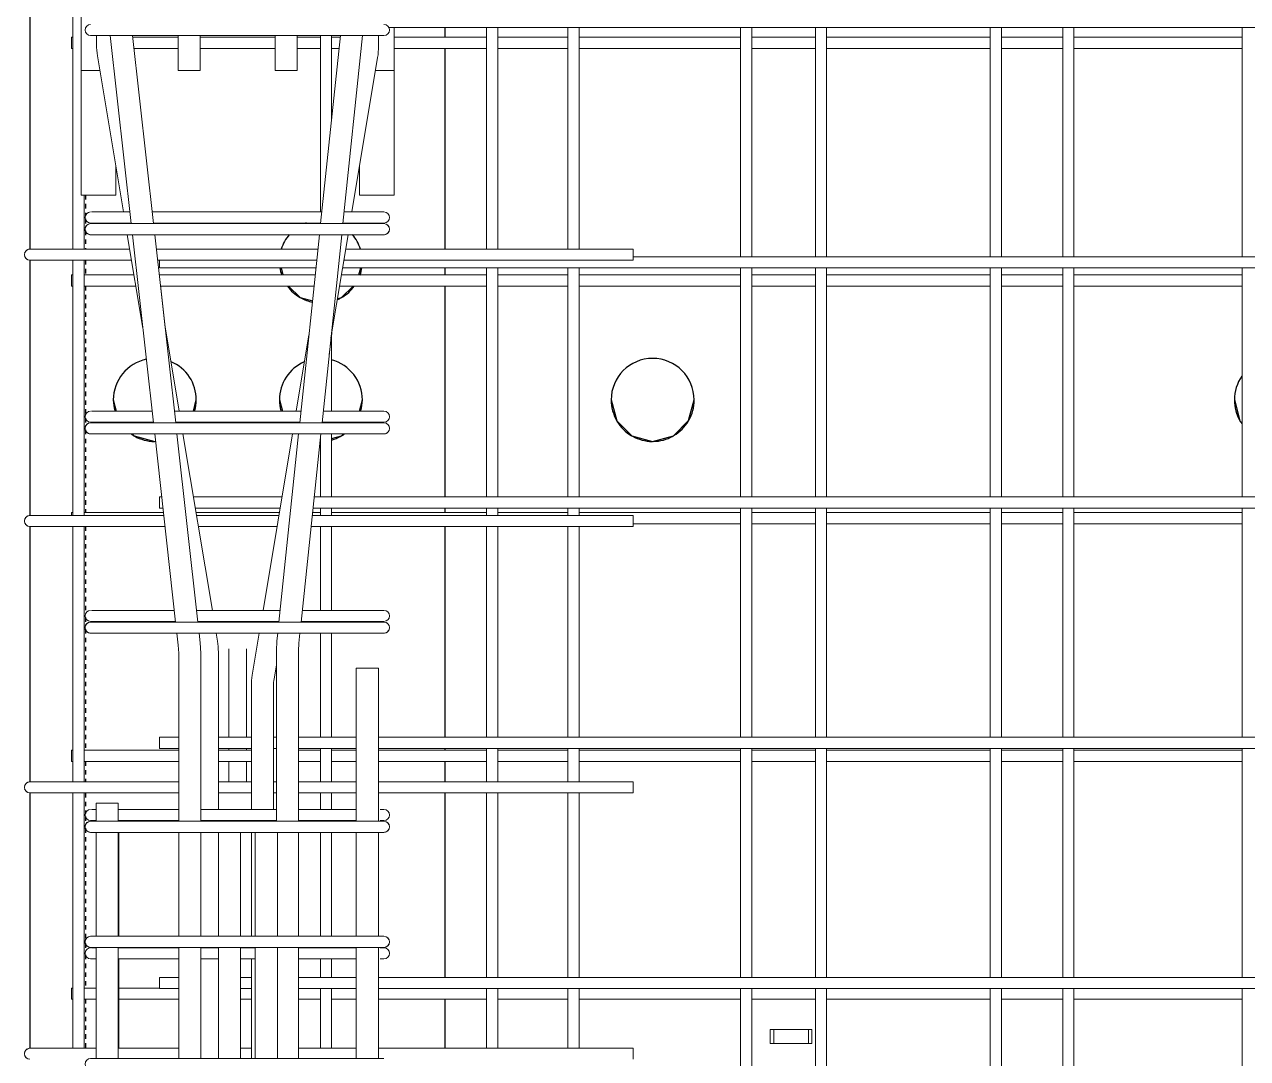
# Model space of a CAD drawing. Header units: millimetres. Extents: x 12491 to 23610, y -3081 to 6026.
# Drawn here: x 14611 to 15495, y -721 to 26 of the extents above; entities that cross this region are included whole.
import ezdxf

# ---------------------------------------------------------------- set-up
doc = ezdxf.new("R2010")
doc.units = ezdxf.units.MM
doc.linetypes.add('Dash', pattern=[6.36, 3.18, -3.18])
for name, color, linetype, lineweight in [('A-GENM', 13, 'Continuous', 18), ('A-WALL', 113, 'Continuous', 25), ('A-WALL-HDLN', 110, 'Dash', 25), ('S-RBAR', 171, 'Continuous', 18)]:
    doc.layers.add(name, color=color, linetype=linetype, lineweight=lineweight)

# ---------------------------------------------------------------- blocks, each defined once
blk = doc.blocks.new('12_7Ø_ Lifting Insert_COLUMN - 12_9Ø Lifting insert-V1-Elevation Front 1')
at = {"layer": 'A-GENM'}
for p, q in [((14758.24, -497.2), (14758.24, -498.21)), ((14770.94, -498.21), (14770.94, -496.78))]:
    blk.add_line(p, q, dxfattribs=at)
at = {"layer": 'A-GENM', "flags": 128}
for points in [[(14758.24, -424.9), (14758.24, -428.98), (14758.24, -440.55), (14758.24, -457.71), (14758.24, -477.68), (14758.24, -488.78)], [(14770.94, -488.78), (14770.94, -472.12), (14770.94, -452.61), (14770.94, -436.73), (14770.94, -427.07), (14770.94, -424.9)], [(14758.24, -506.21), (14758.24, -513.08), (14758.24, -521)], [(14770.94, -520.83), (14770.94, -509.26), (14770.94, -506.21)]]:
    blk.add_lwpolyline(points, dxfattribs=at)
blk = doc.blocks.new('RR spread anchor face based - RR-SA-2_5-200-V4-Elevation Front 1')
at = {"layer": 'A-GENM'}
for p, q in [((15149.64, -700), (15152.14, -700)), ((15149.64, -710), (15149.64, -700)), ((15152.14, -700), (15177.14, -700)), ((15152.14, -710), (15152.14, -700)), ((15177.14, -700), (15179.64, -700)), ((15177.14, -710), (15177.14, -700)), ((15179.64, -700), (15179.64, -710)), ((15152.14, -710), (15149.64, -710)), ((15177.14, -710), (15152.14, -710)), ((15179.64, -710), (15177.14, -710))]:
    blk.add_line(p, q, dxfattribs=at)

msp = doc.modelspace()

# ---------------------------------------------------------------- linework, layer by layer
at = {"layer": 'A-WALL'}
for p, q in [((14614.56745, 48.5), (14614.56745, -136)), ((14914.5695, 17.06897), (14914.5695, 24.15458)), ((14914.5695, -136), (14914.5695, 9.06897)), ((14614.56745, -144), (14614.56745, -328.5)), ((14796.01196, -149.57751), (14797.3854, -154.68966)), ((14852.20162, -154.68966), (14853.57708, -149.52898)), ((14914.5695, -154.68966), (14914.5695, -149.48975)), ((14914.5695, -315.13407), (14914.5695, -162.68966)), ((14674.78317, -245), (14676.96074, -253.10526)), ((14732.62291, -253.10526), (14734.78317, -245)), ((14794.78317, -245), (14796.96074, -253.10526)), ((14852.62291, -253.10526), (14854.78317, -245)), ((14679.89739, -261.10526), (14680.36482, -261.57083)), ((14799.89739, -261.10526), (14800.36482, -261.57083)), ((14704.78317, -275), (14705.26733, -274.86992)), ((14914.5695, -326.44828), (14914.5695, -323.13407)), ((14614.56745, -336.5), (14614.56745, -521)), ((14914.5695, -488.77839), (14914.5695, -336.5)), ((14914.5695, -498.2069), (14914.5695, -496.77839)), ((14914.5695, -521), (14914.5695, -506.2069)), ((14614.56745, -529), (14614.56745, -713.5)), ((14914.5695, -662.42271), (14914.5695, -529)), ((14914.5695, -713.5), (14914.5695, -677.96552))]:
    msp.add_line(p, q, dxfattribs=at)
at = {"layer": 'A-WALL', "flags": 128}
for points in [[(14801.48436, -162.68966), (14809.85226, -171.02427), (14818.77689, -173.40291)], [(14836.78443, -171.77947), (14839.81768, -170.96455), (14848.05965, -162.68966)], [(15034.5899, -245), (15038.62909, -260.03451), (15049.65899, -271.02053), (15064.5899, -275)], [(15064.5899, -275), (15079.62441, -270.96081), (15090.61043, -259.93091), (15094.5899, -245)], [(15485.03777, -245), (15489.07696, -260.03451), (15490.59817, -261.54967)], [(14688.39677, -269.57083), (14689.85226, -271.02053), (14704.78317, -275)], [(14832.49355, -272.92852), (14839.81768, -270.96081), (14841.20212, -269.57083)]]:
    msp.add_lwpolyline(points, dxfattribs=at)
at = {"layer": 'A-WALL'}
for centre, start, end in [((14824.78317, -145.00374), 110.66527675, 112.97110085), ((14824.78317, -145.00374), 139.41333046, 162.43103453), ((14824.78317, -145.00374), 17.56896547, 40.58666954), ((14824.78317, -145.00374), 188.6662937, 198.98319464), ((14824.78317, -145.00374), 341.01680536, 351.3337063), ((14824.78317, -145.00374), 216.48436694, 239.66111242), ((14824.78317, -145.00374), 300.77459377, 323.51563306), ((14824.78317, -145.00374), 241.01483868, 258.23485021), ((14824.78317, -145.00374), 293.61726369, 299.4262789), ((14704.78317, -245), 101.79014583, 180), ((14704.78317, -245), 0, 66.88155521), ((14824.78317, -245), 113.52590585, 180), ((14824.78317, -245), 0, 75), ((15064.5899, -245), 90, 180), ((15064.5899, -245), 360, 90), ((15515.03777, -245), 145.15108982, 180), ((14704.78317, -245), 180.4444818, 195), ((14704.78317, -245), 345, 359.55201511), ((14824.78317, -245), 180.4444818, 195), ((14824.78317, -245), 345, 359.55201511), ((15064.5899, -245), 180.42457698, 209.72326815), ((15064.5899, -245), 330.71898335, 359.57221129), ((15515.03777, -245), 180.42457698, 209.72326815), ((15064.5899, -245), 210.81300667, 239.62313313), ((15064.5899, -245), 300.81202935, 329.6241405), ((15515.03777, -245), 210.81300667, 214.84891018), ((14704.78317, -245), 235.56399217, 239.61923057), ((14704.78317, -245), 241.01732796, 269.26778334), ((14824.78317, -245), 285, 299.42370512), ((14824.78317, -245), 300.81588598, 304.43600783), ((15064.5899, -245), 241.01713814, 269.26797703), ((15064.5899, -245), 270.72093746, 299.42390155), ((14704.78317, -245), 270.72113191, 270.94942101)]:
    msp.add_arc(centre, 30, start, end, dxfattribs=at)
at = {"layer": 'A-WALL-HDLN'}
for p, q in [((14654.56745, -97), (14654.56745, -112.0633)), ((14654.56745, -114.23868), (14654.56745, -120.53781)), ((14654.56745, -122.71319), (14654.56745, -136)), ((14654.56745, -144), (14654.56745, -154.68966)), ((14654.56745, -162.68966), (14654.56745, -256.01067)), ((14654.56745, -258.18605), (14654.56745, -264.49004)), ((14654.56745, -266.66542), (14654.56745, -326.44828)), ((14654.56745, -336.5), (14654.56745, -399.95804)), ((14654.56745, -402.13342), (14654.56745, -408.44228)), ((14654.56745, -410.61766), (14654.56745, -498.2069)), ((14654.56745, -506.2069), (14654.56745, -521)), ((14654.56745, -529), (14654.56745, -543.90541)), ((14654.56745, -546.08079), (14654.56745, -552.39451)), ((14654.56745, -554.56989), (14654.56745, -635.54247)), ((14654.56745, -637.71785), (14654.56745, -643.839)), ((14654.56745, -646.01438), (14654.56745, -669.96552)), ((14654.56745, -677.96552), (14654.56745, -713.5))]:
    msp.add_line(p, q, dxfattribs=at)
at = {"layer": 'S-RBAR'}
for p, q in [((14645.62327, -136), (14645.62327, 48.5)), ((14651.5695, 48.5), (14651.5695, -7)), ((14678.37184, 18.33363), (14658.37184, 18.33363)), ((14662.69168, 11.63663), (14662.69168, 18.33363)), ((14687.73039, -117.6186), (14672.56876, 18.33363)), ((14678.37184, 18.33363), (14850.37184, 18.33363)), ((14703.82958, -117.6186), (14688.66795, 18.33363)), ((14721.6414, 18.33363), (14721.6414, -7)), ((14737.6414, 18.33363), (14737.6414, -7)), ((14791.71331, 18.33363), (14791.71331, -7)), ((14807.71331, 18.33363), (14807.71331, -7)), ((14824.49355, -109.15789), (14824.49355, 18.33363)), ((14824.62792, -117.6186), (14838.88751, 18.33363)), ((14832.49355, -42.62698), (14832.49355, 18.33363)), ((14840.71569, -117.6186), (14854.97528, 18.33363)), ((14864.51398, 18.33363), (14850.37184, 18.33363)), ((14870.37184, 18.33363), (14864.51398, 18.33363)), ((14870.37184, 18.33363), (14864.51398, 18.33363)), ((14866.49168, 10.43663), (14866.49168, 18.33363)), ((14873.63268, 24.15458), (16044.58551, 24.15458)), ((14877.78521, 24.15458), (14877.78521, -7)), ((14944.61082, -136), (14944.61082, 24.15458)), ((14952.61082, -136), (14952.61082, 24.15458)), ((15003.36383, -136), (15003.36383, 24.15458)), ((15011.36383, -136), (15011.36383, 24.15458)), ((15128.16911, -141.48975), (15128.16911, 24.15458)), ((15136.16911, -141.48975), (15136.16911, 24.15458)), ((15182.23411, -141.48975), (15182.23411, 24.15458)), ((15190.23411, -141.48975), (15190.23411, 24.15458)), ((15308.60239, -141.48975), (15308.60239, 24.15458)), ((15316.60239, -141.48975), (15316.60239, 24.15458)), ((15361.10439, -141.48975), (15361.10439, 24.15458)), ((15369.10439, -141.48975), (15369.10439, 24.15458)), ((15490.59817, -141.48975), (15490.59817, 24.15458)), ((14644.58551, 17.06897), (14645.62327, 17.06897)), ((14644.58551, 9.06897), (14644.58551, 17.06897)), ((14644.58551, 9.06897), (14645.62327, 9.06897)), ((14688.80898, 17.06897), (14721.6414, 17.06897)), ((14689.70116, 9.06897), (14721.6414, 9.06897)), ((14737.6414, 17.06897), (14791.71331, 17.06897)), ((14737.6414, 9.06897), (14791.71331, 9.06897)), ((14807.71331, 17.06897), (14824.49355, 17.06897)), ((14807.71331, 9.06897), (14824.49355, 9.06897)), ((14832.49355, 17.06897), (14838.75486, 17.06897)), ((14832.49355, 9.06897), (14837.91577, 9.06897)), ((14877.78521, 17.06897), (14944.61082, 17.06897)), ((14877.78521, 9.06897), (14944.61082, 9.06897)), ((14952.61082, 17.06897), (15003.36383, 17.06897)), ((14952.61082, 9.06897), (15003.36383, 9.06897)), ((15011.36383, 17.06897), (15128.16911, 17.06897)), ((15011.36383, 9.06897), (15128.16911, 9.06897)), ((15136.16911, 17.06897), (15182.23411, 17.06897)), ((15136.16911, 9.06897), (15182.23411, 9.06897)), ((15190.23411, 17.06897), (15308.60239, 17.06897)), ((15190.23411, 9.06897), (15308.60239, 9.06897)), ((15316.60239, 17.06897), (15361.10439, 17.06897)), ((15316.60239, 9.06897), (15361.10439, 9.06897)), ((15369.10439, 17.06897), (15490.59817, 17.06897)), ((15369.10439, 9.06897), (15490.59817, 9.06897)), ((14682.162, -109.15789), (14663.34477, 3.74548)), ((14847.22136, -109.15789), (14865.83859, 2.54548)), ((14651.5695, -7), (14651.5695, -97)), ((14651.5695, -7), (14665.13569, -7)), ((14721.6414, -7), (14737.6414, -7)), ((14791.71331, -7), (14807.71331, -7)), ((14864.24768, -7), (14877.78521, -7)), ((14877.78521, -7), (14877.78521, -97)), ((14676.5695, -75.60287), (14676.5695, -97)), ((14852.78521, -75.77479), (14852.78521, -97)), ((14651.5695, -97), (14676.5695, -97)), ((14653.62327, -136), (14653.62327, -97)), ((14852.78521, -97), (14877.78521, -97)), ((14659.05333, -109.15789), (14664.22971, -109.15789)), ((14664.22971, -109.15789), (14678.37184, -109.15789)), ((14686.78684, -109.15789), (14678.37184, -109.15789)), ((14825.51534, -109.15789), (14702.88603, -109.15789)), ((14850.37184, -109.15789), (14842.05448, -109.15789)), ((14850.37184, -109.15789), (14864.51398, -109.15789)), ((14864.51398, -109.15789), (14870.37184, -109.15789)), ((14658.37184, -117.15789), (14678.37184, -117.15789)), ((14678.37184, -117.6186), (14658.37184, -117.6186)), ((14687.67901, -117.15789), (14678.37184, -117.15789)), ((14678.37184, -117.6186), (14850.37184, -117.6186)), ((14824.67625, -117.15789), (14703.7782, -117.15789)), ((14850.37184, -117.15789), (14840.76401, -117.15789)), ((14850.37184, -117.15789), (14870.37184, -117.15789)), ((14870.37184, -117.6186), (14850.37184, -117.6186)), ((14870.37184, -117.6186), (14850.37184, -117.6186)), ((14678.37184, -125.6186), (14658.37184, -125.6186)), ((14678.37184, -125.6186), (14850.37184, -125.6186)), ((14696.13983, -193.02485), (14684.90545, -125.6186)), ((14703.7842, -261.57083), (14688.62256, -125.6186)), ((14719.88339, -261.57083), (14704.72175, -125.6186)), ((14809.52924, -261.57083), (14823.78883, -125.6186)), ((14825.61701, -261.57083), (14839.8766, -125.6186)), ((14832.06473, -200.09766), (14844.47791, -125.6186)), ((14864.51398, -125.6186), (14850.37184, -125.6186)), ((14870.37184, -125.6186), (14864.51398, -125.6186)), ((14870.37184, -125.6186), (14864.51398, -125.6186)), ((14614.5695, -136), (14634.5695, -136)), ((14686.63569, -136), (14634.5695, -136)), ((14822.69996, -136), (14705.8795, -136)), ((15050.5695, -136), (14842.74768, -136)), ((15050.5695, -136), (15050.5695, -144)), ((14614.5695, -144), (14634.5695, -144)), ((14687.96902, -144), (14634.5695, -144)), ((14645.62327, -328.5), (14645.62327, -144)), ((14653.62327, -328.5), (14653.62327, -144)), ((14821.86086, -144), (14706.77168, -144)), ((14708.14662, -149.48975), (14708.14662, -144)), ((14708.14662, -149.48975), (14821.28506, -149.48975)), ((14840.49939, -149.48975), (16044.58551, -149.48975)), ((15050.5695, -144), (14841.41434, -144)), ((14944.61082, -315.13407), (14944.61082, -149.48975)), ((14952.61082, -315.13407), (14952.61082, -149.48975)), ((15003.36383, -315.13407), (15003.36383, -149.48975)), ((15011.36383, -315.13407), (15011.36383, -149.48975)), ((15050.5695, -141.48975), (16044.58551, -141.48975)), ((15128.16911, -315.13407), (15128.16911, -149.48975)), ((15136.16911, -315.13407), (15136.16911, -149.48975)), ((15182.23411, -315.13407), (15182.23411, -149.48975)), ((15190.23411, -315.13407), (15190.23411, -149.48975)), ((15308.60239, -315.13407), (15308.60239, -149.48975)), ((15316.60239, -315.13407), (15316.60239, -149.48975)), ((15361.10439, -315.13407), (15361.10439, -149.48975)), ((15369.10439, -315.13407), (15369.10439, -149.48975)), ((15490.59817, -315.13407), (15490.59817, -149.48975)), ((14644.58551, -154.68966), (14645.62327, -154.68966)), ((14644.58551, -162.68966), (14644.58551, -154.68966)), ((14653.62327, -154.68966), (14689.75063, -154.68966)), ((14707.96381, -154.68966), (14820.73966, -154.68966)), ((14839.63273, -154.68966), (14944.61082, -154.68966)), ((14952.61082, -154.68966), (15003.36383, -154.68966)), ((15011.36383, -154.68966), (15128.16911, -154.68966)), ((15136.16911, -154.68966), (15182.23411, -154.68966)), ((15190.23411, -154.68966), (15308.60239, -154.68966)), ((15316.60239, -154.68966), (15361.10439, -154.68966)), ((15369.10439, -154.68966), (15490.59817, -154.68966)), ((14644.58551, -162.68966), (14645.62327, -162.68966)), ((14653.62327, -162.68966), (14691.08396, -162.68966)), ((14712.6143, -194.54747), (14708.7884, -162.08363)), ((14708.85982, -162.68966), (14819.90057, -162.68966)), ((14838.2994, -162.68966), (14944.61082, -162.68966)), ((14952.61082, -162.68966), (15003.36383, -162.68966)), ((15011.36383, -162.68966), (15128.16911, -162.68966)), ((15136.16911, -162.68966), (15182.23411, -162.68966)), ((15190.23411, -162.68966), (15308.60239, -162.68966)), ((15316.60239, -162.68966), (15361.10439, -162.68966)), ((15369.10439, -162.68966), (15490.59817, -162.68966)), ((14722.37393, -253.10526), (14711.99328, -190.82137)), ((14807.00943, -253.10526), (14816.20265, -197.94597)), ((14830.76248, -212.51345), (14832.6143, -196.80028)), ((14832.49355, -253.10526), (14832.49355, -197.82486)), ((14659.05333, -253.10526), (14664.22971, -253.10526)), ((14664.22971, -253.10526), (14678.37184, -253.10526)), ((14702.8401, -253.10526), (14678.37184, -253.10526)), ((14810.41717, -253.10526), (14718.93929, -253.10526)), ((14850.37184, -253.10526), (14826.50494, -253.10526)), ((14850.37184, -253.10526), (14864.51398, -253.10526)), ((14864.51398, -253.10526), (14870.37184, -253.10526)), ((14658.37184, -261.10526), (14678.37184, -261.10526)), ((14678.37184, -261.57083), (14658.37184, -261.57083)), ((14703.73228, -261.10526), (14678.37184, -261.10526)), ((14678.37184, -261.57083), (14850.37184, -261.57083)), ((14809.57808, -261.10526), (14719.83146, -261.10526)), ((14850.37184, -261.10526), (14825.66585, -261.10526)), ((14850.37184, -261.10526), (14870.37184, -261.10526)), ((14870.37184, -261.57083), (14850.37184, -261.57083)), ((14870.37184, -261.57083), (14850.37184, -261.57083)), ((14678.37184, -269.57083), (14658.37184, -269.57083)), ((14678.37184, -269.57083), (14850.37184, -269.57083)), ((14719.838, -405.52307), (14704.67637, -269.57083)), ((14735.93719, -405.52307), (14720.77556, -269.57083)), ((14746.36516, -397.05263), (14725.11819, -269.57083)), ((14783.0182, -397.05263), (14804.26517, -269.57083)), ((14794.43057, -405.52307), (14808.69015, -269.57083)), ((14810.51833, -405.52307), (14824.77792, -269.57083)), ((14824.49355, -315.13407), (14824.49355, -272.28205)), ((14832.49355, -315.13407), (14832.49355, -269.57083)), ((14864.51398, -269.57083), (14850.37184, -269.57083)), ((14870.37184, -269.57083), (14864.51398, -269.57083)), ((14870.37184, -269.57083), (14864.51398, -269.57083)), ((14708.14662, -315.13407), (14709.75766, -315.13407)), ((14708.14662, -323.13407), (14708.14662, -315.13407)), ((14732.71206, -315.13407), (14796.6713, -315.13407)), ((14819.99894, -315.13407), (15674.5695, -315.13407)), ((14644.58551, -326.44828), (14645.62327, -326.44828)), ((14644.58551, -328.5), (14644.58551, -326.44828)), ((14653.62327, -326.44828), (14711.01944, -326.44828)), ((14708.14662, -323.13407), (14710.42744, -323.13407)), ((14734.0454, -323.13407), (14795.33797, -323.13407)), ((14734.59777, -326.44828), (14794.7856, -326.44828)), ((14818.81223, -326.44828), (14824.49355, -326.44828)), ((14819.15985, -323.13407), (16044.58551, -323.13407)), ((14824.49355, -328.5), (14824.49355, -323.13407)), ((14832.49355, -328.5), (14832.49355, -323.13407)), ((14832.49355, -326.44828), (14944.61082, -326.44828)), ((14944.61082, -328.5), (14944.61082, -323.13407)), ((14952.61082, -328.5), (14952.61082, -323.13407)), ((14952.61082, -326.44828), (15003.36383, -326.44828)), ((15003.36383, -328.5), (15003.36383, -323.13407)), ((15011.36383, -328.5), (15011.36383, -323.13407)), ((15011.36383, -326.44828), (15128.16911, -326.44828)), ((15128.16911, -488.77839), (15128.16911, -323.13407)), ((15136.16911, -488.77839), (15136.16911, -323.13407)), ((15136.16911, -326.44828), (15182.23411, -326.44828)), ((15182.23411, -488.77839), (15182.23411, -323.13407)), ((15190.23411, -488.77839), (15190.23411, -323.13407)), ((15190.23411, -326.44828), (15308.60239, -326.44828)), ((15308.60239, -488.77839), (15308.60239, -323.13407)), ((15316.60239, -488.77839), (15316.60239, -323.13407)), ((15316.60239, -326.44828), (15361.10439, -326.44828)), ((15361.10439, -488.77839), (15361.10439, -323.13407)), ((15369.10439, -488.77839), (15369.10439, -323.13407)), ((15369.10439, -326.44828), (15490.59817, -326.44828)), ((15490.59817, -488.77839), (15490.59817, -323.13407)), ((14614.5695, -328.5), (14634.5695, -328.5)), ((14711.24826, -328.5), (14634.5695, -328.5)), ((14794.44364, -328.5), (14734.93972, -328.5)), ((15050.5695, -328.5), (14818.59703, -328.5)), ((15050.5695, -328.5), (15050.5695, -336.5)), ((15050.5695, -334.44828), (15128.16911, -334.44828)), ((15136.16911, -334.44828), (15182.23411, -334.44828)), ((15190.23411, -334.44828), (15308.60239, -334.44828)), ((15316.60239, -334.44828), (15361.10439, -334.44828)), ((15369.10439, -334.44828), (15490.59817, -334.44828)), ((14614.5695, -336.5), (14634.5695, -336.5)), ((14712.14043, -336.5), (14634.5695, -336.5)), ((14645.62327, -521), (14645.62327, -336.5)), ((14653.62327, -521), (14653.62327, -336.5)), ((14793.11031, -336.5), (14736.27305, -336.5)), ((15050.5695, -336.5), (14817.75794, -336.5)), ((14824.49355, -397.05263), (14824.49355, -336.5)), ((14832.49355, -397.05263), (14832.49355, -336.5)), ((14944.61082, -488.77839), (14944.61082, -336.5)), ((14952.61082, -488.77839), (14952.61082, -336.5)), ((15003.36383, -488.77839), (15003.36383, -336.5)), ((15011.36383, -488.77839), (15011.36383, -336.5)), ((14659.05333, -397.05263), (14664.22971, -397.05263)), ((14664.22971, -397.05263), (14678.37184, -397.05263)), ((14718.89337, -397.05263), (14678.37184, -397.05263)), ((14795.319, -397.05263), (14734.99256, -397.05263)), ((14850.37184, -397.05263), (14811.40677, -397.05263)), ((14850.37184, -397.05263), (14864.51398, -397.05263)), ((14864.51398, -397.05263), (14870.37184, -397.05263)), ((14658.37184, -405.05263), (14678.37184, -405.05263)), ((14678.37184, -405.52307), (14658.37184, -405.52307)), ((14719.78554, -405.05263), (14678.37184, -405.05263)), ((14678.37184, -405.52307), (14850.37184, -405.52307)), ((14794.47991, -405.05263), (14735.88473, -405.05263)), ((14747.7769, -405.52307), (14747.69849, -405.05263)), ((14781.60647, -405.52307), (14781.68487, -405.05263)), ((14850.37184, -405.05263), (14810.56768, -405.05263)), ((14824.49355, -405.52307), (14824.49355, -405.05263)), ((14832.49355, -405.52307), (14832.49355, -405.05263)), ((14850.37184, -405.05263), (14870.37184, -405.05263)), ((14870.37184, -405.52307), (14850.37184, -405.52307)), ((14870.37184, -405.52307), (14850.37184, -405.52307)), ((14678.37184, -413.52307), (14658.37184, -413.52307)), ((14678.37184, -413.52307), (14850.37184, -413.52307)), ((14721.71215, -422.3283), (14720.73018, -413.52307)), ((14737.61358, -420.55494), (14736.82937, -413.52307)), ((14750.07267, -419.29769), (14749.11023, -413.52307)), ((14775.22032, -443.83993), (14780.27313, -413.52307)), ((14793.01748, -418.99557), (14793.59147, -413.52307)), ((14808.93019, -420.6646), (14809.67924, -413.52307)), ((14824.49355, -488.77839), (14824.49355, -413.52307)), ((14832.49355, -488.77839), (14832.49355, -413.52307)), ((14864.51398, -413.52307), (14850.37184, -413.52307)), ((14870.37184, -413.52307), (14864.51398, -413.52307)), ((14870.37184, -413.52307), (14864.51398, -413.52307)), ((14722.02703, -428.01758), (14721.71215, -422.3283)), ((14738.02703, -428.01758), (14737.61358, -420.55494)), ((14792.63133, -426.40604), (14793.01748, -418.99557)), ((14808.63133, -426.40604), (14808.93019, -420.6646)), ((14722.02703, -549.4753), (14722.02703, -428.01758)), ((14738.02703, -549.4753), (14738.02703, -428.01758)), ((14750.72576, -541), (14750.72576, -427.18884)), ((14792.63133, -549.4753), (14792.63133, -426.40604)), ((14808.63133, -549.4753), (14808.63133, -426.40604)), ((14791.00262, -446.47032), (14792.63133, -436.69808)), ((14866.37184, -438.93359), (14850.37184, -438.93359)), ((14850.37184, -549.4753), (14850.37184, -438.93359)), ((14866.37184, -549.4753), (14866.37184, -438.93359)), ((14774.56723, -541), (14774.56723, -451.73109)), ((14790.56723, -541), (14790.56723, -451.73109)), ((14708.14662, -488.77839), (14722.02703, -488.77839)), ((14708.14662, -496.77839), (14708.14662, -488.77839)), ((14750.72576, -488.77839), (14774.56723, -488.77839)), ((14790.56723, -488.77839), (14792.63133, -488.77839)), ((14808.63133, -488.77839), (14850.37184, -488.77839)), ((14866.37184, -488.77839), (16044.58551, -488.77839)), ((14644.58551, -498.2069), (14645.62327, -498.2069)), ((14644.58551, -506.2069), (14644.58551, -498.2069)), ((14653.62327, -498.2069), (14722.02703, -498.2069)), ((14708.14662, -496.77839), (14722.02703, -496.77839)), ((14750.72576, -496.77839), (14774.56723, -496.77839)), ((14750.72576, -498.2069), (14774.56723, -498.2069)), ((14790.56723, -496.77839), (14792.63133, -496.77839)), ((14808.63133, -496.77839), (14850.37184, -496.77839)), ((14808.63133, -498.2069), (14824.49355, -498.2069)), ((14824.49355, -521), (14824.49355, -496.77839)), ((14832.49355, -521), (14832.49355, -496.77839)), ((14832.49355, -498.2069), (14850.37184, -498.2069)), ((14866.37184, -496.77839), (16044.58551, -496.77839)), ((14866.37184, -498.2069), (14944.61082, -498.2069)), ((14944.61082, -521), (14944.61082, -496.77839)), ((14952.61082, -521), (14952.61082, -496.77839)), ((14952.61082, -498.2069), (15003.36383, -498.2069)), ((15003.36383, -521), (15003.36383, -496.77839)), ((15011.36383, -521), (15011.36383, -496.77839)), ((15011.36383, -498.2069), (15128.16911, -498.2069)), ((15128.16911, -662.42271), (15128.16911, -496.77839)), ((15136.16911, -662.42271), (15136.16911, -496.77839)), ((15136.16911, -498.2069), (15182.23411, -498.2069)), ((15182.23411, -662.42271), (15182.23411, -496.77839)), ((15190.23411, -662.42271), (15190.23411, -496.77839)), ((15190.23411, -498.2069), (15308.60239, -498.2069)), ((15308.60239, -662.42271), (15308.60239, -496.77839)), ((15316.60239, -662.42271), (15316.60239, -496.77839)), ((15316.60239, -498.2069), (15361.10439, -498.2069)), ((15361.10439, -662.42271), (15361.10439, -496.77839)), ((15369.10439, -662.42271), (15369.10439, -496.77839)), ((15369.10439, -498.2069), (15490.59817, -498.2069)), ((15490.59817, -662.42271), (15490.59817, -496.77839)), ((14644.58551, -506.2069), (14645.62327, -506.2069)), ((14653.62327, -506.2069), (14722.02703, -506.2069)), ((14750.72576, -506.2069), (14774.56723, -506.2069)), ((14808.63133, -506.2069), (14824.49355, -506.2069)), ((14832.49355, -506.2069), (14850.37184, -506.2069)), ((14866.37184, -506.2069), (14944.61082, -506.2069)), ((14952.61082, -506.2069), (15003.36383, -506.2069)), ((15011.36383, -506.2069), (15128.16911, -506.2069)), ((15136.16911, -506.2069), (15182.23411, -506.2069)), ((15190.23411, -506.2069), (15308.60239, -506.2069)), ((15316.60239, -506.2069), (15361.10439, -506.2069)), ((15369.10439, -506.2069), (15490.59817, -506.2069)), ((14614.5695, -521), (14634.5695, -521)), ((14722.02703, -521), (14634.5695, -521)), ((14774.56723, -521), (14750.72576, -521)), ((14792.63133, -521), (14790.56723, -521)), ((14850.37184, -521), (14808.63133, -521)), ((15050.5695, -521), (14866.37184, -521)), ((15050.5695, -521), (15050.5695, -529)), ((14614.5695, -529), (14634.5695, -529)), ((14722.02703, -529), (14634.5695, -529)), ((14645.62327, -713.5), (14645.62327, -529)), ((14653.62327, -713.5), (14653.62327, -529)), ((14774.56723, -529), (14750.72576, -529)), ((14792.63133, -529), (14790.56723, -529)), ((14850.37184, -529), (14808.63133, -529)), ((14824.49355, -541), (14824.49355, -529)), ((14832.49355, -541), (14832.49355, -529)), ((15050.5695, -529), (14866.37184, -529)), ((14944.61082, -662.42271), (14944.61082, -529)), ((14952.61082, -662.42271), (14952.61082, -529)), ((15003.36383, -662.42271), (15003.36383, -529)), ((15011.36383, -662.42271), (15011.36383, -529)), ((14662.37184, -536.47999), (14662.37184, -549.4753)), ((14662.37184, -536.47999), (14678.37184, -536.47999)), ((14678.37184, -536.47999), (14678.37184, -549.4753)), ((14659.05333, -541), (14661.83664, -541)), ((14722.02703, -541), (14678.37184, -541)), ((14792.63133, -541), (14738.02703, -541)), ((14850.37184, -541), (14808.63133, -541)), ((14867.56391, -541), (14870.37184, -541)), ((14658.37184, -549), (14662.07162, -549)), ((14678.37184, -549.4753), (14658.37184, -549.4753)), ((14722.02703, -549), (14678.37184, -549)), ((14678.37184, -549.4753), (14850.37184, -549.4753)), ((14792.63133, -549), (14738.02703, -549)), ((14750.72576, -549.4753), (14750.72576, -549)), ((14774.56723, -549.4753), (14774.56723, -549)), ((14790.56723, -549.4753), (14790.56723, -549)), ((14850.37184, -549), (14808.63133, -549)), ((14824.49355, -549.4753), (14824.49355, -549)), ((14832.49355, -549.4753), (14832.49355, -549)), ((14870.37184, -549.4753), (14850.37184, -549.4753)), ((14870.37184, -549.4753), (14850.37184, -549.4753)), ((14867.56391, -549), (14870.37184, -549)), ((14678.37184, -557.4753), (14658.37184, -557.4753)), ((14662.37184, -557.4753), (14662.37184, -632.62326)), ((14678.37184, -557.4753), (14678.37184, -632.62326)), ((14678.37184, -557.4753), (14850.37184, -557.4753)), ((14678.76303, -557.4753), (14678.76303, -632.62326)), ((14722.02703, -632.62326), (14722.02703, -557.4753)), ((14738.02703, -632.62326), (14738.02703, -557.4753)), ((14750.70022, -557.4753), (14750.70022, -632.62326)), ((14766.70022, -557.4753), (14766.70022, -632.62326)), ((14774.56723, -632.62326), (14774.56723, -557.4753)), ((14777.38707, -557.4753), (14777.38707, -632.62326)), ((14793.38707, -557.4753), (14793.38707, -632.62326)), ((14808.63133, -632.62326), (14808.63133, -557.4753)), ((14824.49355, -632.62326), (14824.49355, -557.4753)), ((14832.49355, -632.62326), (14832.49355, -557.4753)), ((14850.37184, -632.62326), (14850.37184, -557.4753)), ((14864.51398, -557.4753), (14850.37184, -557.4753)), ((14870.37184, -557.4753), (14864.51398, -557.4753)), ((14870.37184, -557.4753), (14864.51398, -557.4753)), ((14866.37184, -632.62326), (14866.37184, -557.4753)), ((14678.37184, -632.62326), (14658.37184, -632.62326)), ((14678.37184, -632.62326), (14850.37184, -632.62326)), ((14870.37184, -632.62326), (14850.37184, -632.62326)), ((14870.37184, -632.62326), (14850.37184, -632.62326)), ((14678.37184, -640.62326), (14658.37184, -640.62326)), ((14659.05333, -640.93359), (14661.83664, -640.93359)), ((14662.37184, -640.62326), (14662.37184, -720.93386)), ((14678.37184, -640.62326), (14850.37184, -640.62326)), ((14678.37184, -640.62326), (14678.37184, -720.93386)), ((14722.02703, -640.93359), (14678.37184, -640.93359)), ((14722.02703, -720.93386), (14722.02703, -640.62326)), ((14738.02703, -720.93386), (14738.02703, -640.62326)), ((14750.70022, -640.93359), (14738.02703, -640.93359)), ((14750.70022, -640.62326), (14750.70022, -720.93386)), ((14766.70022, -640.62326), (14766.70022, -720.93386)), ((14777.38707, -640.93359), (14766.70022, -640.93359)), ((14777.38707, -640.62326), (14777.38707, -720.93386)), ((14793.38707, -640.62326), (14793.38707, -720.93386)), ((14808.63133, -720.93386), (14808.63133, -640.62326)), ((14850.37184, -640.93359), (14808.63133, -640.93359)), ((14864.51398, -640.62326), (14850.37184, -640.62326)), ((14850.37184, -720.93386), (14850.37184, -640.62326)), ((14870.37184, -640.62326), (14864.51398, -640.62326)), ((14870.37184, -640.62326), (14864.51398, -640.62326)), ((14866.37184, -720.93386), (14866.37184, -640.62326)), ((14867.56391, -640.93359), (14870.37184, -640.93359)), ((14658.37184, -648.93359), (14662.07162, -648.93359)), ((14722.02703, -648.93359), (14678.37184, -648.93359)), ((14678.76303, -648.93359), (14678.76303, -713.5)), ((14750.70022, -648.93359), (14738.02703, -648.93359)), ((14777.38707, -648.93359), (14766.70022, -648.93359)), ((14774.56723, -720.93386), (14774.56723, -648.93359)), ((14850.37184, -648.93359), (14808.63133, -648.93359)), ((14824.49355, -662.42271), (14824.49355, -648.93359)), ((14832.49355, -662.42271), (14832.49355, -648.93359)), ((14867.56391, -648.93359), (14870.37184, -648.93359)), ((14708.14662, -662.42271), (14722.02703, -662.42271)), ((14708.14662, -670.42271), (14708.14662, -662.42271)), ((14766.70022, -662.42271), (14774.56723, -662.42271)), ((14808.63133, -662.42271), (14850.37184, -662.42271)), ((14866.37184, -662.42271), (16044.58551, -662.42271)), ((14644.58551, -669.96552), (14645.62327, -669.96552)), ((14644.58551, -677.96552), (14644.58551, -669.96552)), ((14653.62327, -669.96552), (14662.37184, -669.96552)), ((14678.76303, -669.96552), (14708.14662, -669.96552)), ((14708.14662, -670.42271), (14722.02703, -670.42271)), ((14766.70022, -670.42271), (14774.56723, -670.42271)), ((14808.63133, -670.42271), (14850.37184, -670.42271)), ((14824.49355, -713.5), (14824.49355, -670.42271)), ((14832.49355, -713.5), (14832.49355, -670.42271)), ((14866.37184, -670.42271), (16044.58551, -670.42271)), ((14944.61082, -713.5), (14944.61082, -670.42271)), ((14952.61082, -713.5), (14952.61082, -670.42271)), ((15003.36383, -713.5), (15003.36383, -670.42271)), ((15011.36383, -713.5), (15011.36383, -670.42271)), ((15128.16911, -836.06703), (15128.16911, -670.42271)), ((15136.16911, -836.06703), (15136.16911, -670.42271)), ((15182.23411, -836.06703), (15182.23411, -670.42271)), ((15190.23411, -836.06703), (15190.23411, -670.42271)), ((15308.60239, -836.06703), (15308.60239, -670.42271)), ((15316.60239, -836.06703), (15316.60239, -670.42271)), ((15361.10439, -836.06703), (15361.10439, -670.42271)), ((15369.10439, -836.06703), (15369.10439, -670.42271)), ((15490.59817, -836.06703), (15490.59817, -670.42271)), ((14644.58551, -677.96552), (14645.62327, -677.96552)), ((14653.62327, -677.96552), (14662.37184, -677.96552)), ((14678.76303, -677.96552), (14722.02703, -677.96552)), ((14766.70022, -677.96552), (14774.56723, -677.96552)), ((14808.63133, -677.96552), (14824.49355, -677.96552)), ((14832.49355, -677.96552), (14850.37184, -677.96552)), ((14866.37184, -677.96552), (14944.61082, -677.96552)), ((14952.61082, -677.96552), (15003.36383, -677.96552)), ((15011.36383, -677.96552), (15128.16911, -677.96552)), ((15136.16911, -677.96552), (15182.23411, -677.96552)), ((15190.23411, -677.96552), (15308.60239, -677.96552)), ((15316.60239, -677.96552), (15361.10439, -677.96552)), ((15369.10439, -677.96552), (15490.59817, -677.96552)), ((14614.5695, -713.5), (14634.5695, -713.5)), ((14662.37184, -713.5), (14634.5695, -713.5)), ((14722.02703, -713.5), (14678.37184, -713.5)), ((14774.56723, -713.5), (14766.70022, -713.5)), ((14850.37184, -713.5), (14808.63133, -713.5)), ((15050.5695, -713.5), (14866.37184, -713.5)), ((15050.5695, -713.5), (15050.5695, -721.5)), ((14678.37184, -720.93386), (14658.37184, -720.93386)), ((14678.37184, -720.93386), (14850.37184, -720.93386)), ((14870.37184, -720.93386), (14850.37184, -720.93386)), ((14870.37184, -720.93386), (14850.37184, -720.93386))]:
    msp.add_line(p, q, dxfattribs=at)
for centre, radius, start, end in [((14658.37184, 22.33363), 4, 90, 270), ((14870.37184, 22.33363), 4, 270, 90), ((14870.37184, 22.33363), 4, 270, 90), ((14710.69168, 11.63663), 48, 180, 189.46232221), ((14818.49168, 10.43663), 48, 350.53767779, 360), ((14658.37184, -113.15789), 4, 90, 270), ((14870.37184, -113.15789), 4, 270, 90), ((14658.37184, -121.6186), 4, 90, 270), ((14658.37184, -121.6186), 4, 120, 165), ((14658.37184, -121.6186), 4, 195, 240), ((14870.37184, -121.6186), 4, 270, 90), ((14870.37184, -121.6186), 4, 270, 90), ((14870.37184, -121.6186), 4, 15, 60), ((14870.37184, -121.6186), 4, 300, 345), ((14658.37184, -121.6186), 4, 255, 270), ((14870.37184, -121.6186), 4, 270, 285), ((14614.5695, -140), 4, 90, 270), ((14614.5695, -140), 4, 120, 165), ((14614.5695, -140), 4, 195, 240), ((14614.5695, -140), 4, 90, 105), ((14658.37184, -257.10526), 4, 90, 270), ((14870.37184, -257.10526), 4, 270, 90), ((14658.37184, -265.57083), 4, 90, 270), ((14658.37184, -265.57083), 4, 120, 165), ((14870.37184, -265.57083), 4, 270, 90), ((14870.37184, -265.57083), 4, 270, 90), ((14870.37184, -265.57083), 4, 15, 57.87486673), ((14658.37184, -265.57083), 4, 195, 240), ((14658.37184, -265.57083), 4, 255, 270), ((14870.37184, -265.57083), 4, 270, 285), ((14870.37184, -265.57083), 4, 300, 345), ((14614.5695, -332.5), 4, 90, 270), ((14614.5695, -332.5), 4, 120, 165), ((14614.5695, -332.5), 4, 195, 240), ((14614.5695, -332.5), 4, 90, 105), ((14658.37184, -401.05263), 4, 90, 270), ((14870.37184, -401.05263), 4, 270, 90), ((14658.37184, -409.52307), 4, 90, 270), ((14658.37184, -409.52307), 4, 120, 165), ((14870.37184, -409.52307), 4, 270, 90), ((14870.37184, -409.52307), 4, 270, 90), ((14870.37184, -409.52307), 4, 15, 60), ((14658.37184, -409.52307), 4, 195, 240), ((14658.37184, -409.52307), 4, 255, 270), ((14870.37184, -409.52307), 4, 270, 285), ((14870.37184, -409.52307), 4, 300, 345), ((14702.72576, -427.18884), 48, 0, 9.46232221), ((14822.56723, -451.73109), 48, 170.53767779, 180), ((14822.56723, -451.73109), 32, 170.53767779, 180), ((14614.5695, -525), 4, 90, 270), ((14614.5695, -525), 4, 120, 165), ((14614.5695, -525), 4, 90, 105), ((14614.5695, -525), 4, 195, 240), ((14658.37184, -545), 4, 90, 270), ((14870.37184, -545), 4, 270, 90), ((14658.37184, -553.4753), 4, 90, 270), ((14658.37184, -553.4753), 4, 120, 165), ((14658.37184, -553.4753), 4, 195, 240), ((14870.37184, -553.4753), 4, 270, 90), ((14870.37184, -553.4753), 4, 270, 90), ((14870.37184, -553.4753), 4, 15, 60), ((14870.37184, -553.4753), 4, 300, 345), ((14658.37184, -553.4753), 4, 255, 270), ((14870.37184, -553.4753), 4, 270, 285), ((14658.37184, -636.62326), 4, 90, 270), ((14658.37184, -636.62326), 4, 120, 165), ((14870.37184, -636.62326), 4, 270, 90), ((14870.37184, -636.62326), 4, 270, 90), ((14870.37184, -636.62326), 4, 15, 60), ((14658.37184, -644.93359), 4, 90, 270), ((14658.37184, -636.62326), 4, 195, 240), ((14658.37184, -636.62326), 4, 255, 270), ((14870.37184, -636.62326), 4, 270, 285), ((14870.37184, -644.93359), 4, 270, 90), ((14870.37184, -636.62326), 4, 300, 345), ((14614.5695, -717.5), 4, 90, 270), ((14614.5695, -717.5), 4, 120, 165), ((14614.5695, -717.5), 4, 90, 105), ((14614.5695, -717.5), 4, 195, 240), ((14658.37184, -724.93386), 4, 90, 270)]:
    msp.add_arc(centre, radius, start, end, dxfattribs=at)

# ---------------------------------------------------------------- block references
at = {"layer": 'A-GENM'}
for name in ['12_7Ø_ Lifting Insert_COLUMN - 12_9Ø Lifting insert-V1-Elevation Front 1', 'RR spread anchor face based - RR-SA-2_5-200-V4-Elevation Front 1']:
    msp.add_blockref(name, (0, 0), dxfattribs=at)

doc.saveas('drawing.dxf')
